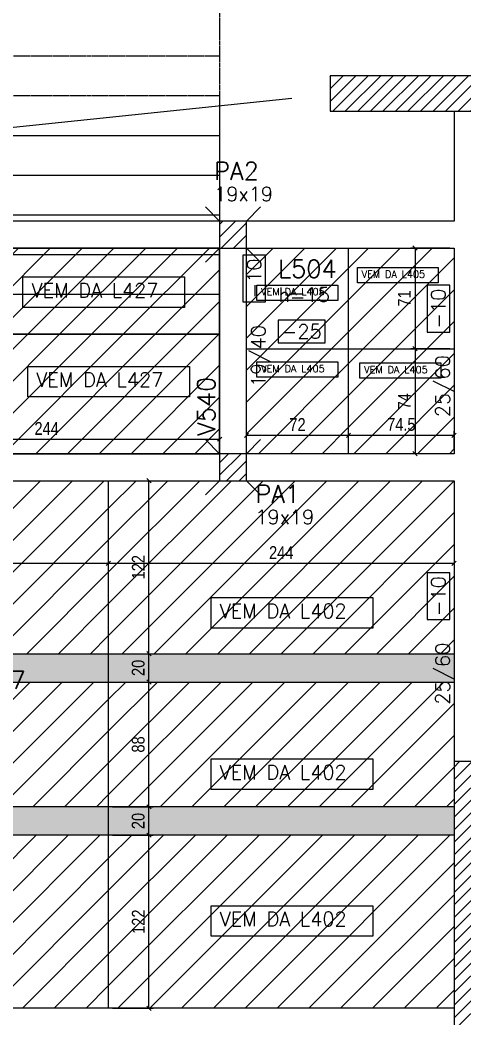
# Model space of a CAD drawing. Extents: x 1860 to 8661, y -614 to 3837.
# Drawn here: x 3285 to 3598, y 2561 to 3265 of the extents above; entities that cross this region are included whole.
import ezdxf
from ezdxf.enums import TextEntityAlignment as Align

# ---------------------------------------------------------------- set-up
doc = ezdxf.new("R2010")
doc.units = 0
doc.linetypes.add('DASHED', pattern=[0.75, 0.5, -0.25])
for name, color, linetype in [('COTA', 241, 'Continuous'), ('F-AUX', 2, 'Continuous'), ('F-ESCADAS', 2, 'Continuous'), ('F-LAJES-DIM', 2, 'Continuous'), ('F-LAJES-NOME', 4, 'Continuous'), ('F-PILARES-DIM', 172, 'Continuous'), ('F-PILARES-HACH', 174, 'Continuous'), ('F-PILARES-N', 170, 'Continuous'), ('F-PILARES-NASCE', 4, 'Continuous'), ('F-PILARES-NOME', 170, 'Continuous'), ('F-PILARES-S', 170, 'Continuous'), ('F-VIGAS', 3, 'Continuous'), ('F-VIGAS-DIM', 2, 'Continuous'), ('F-VIGAS-NOME', 4, 'Continuous'), ('Painéis', 200, 'Continuous')]:
    doc.layers.add(name, color=color, linetype=linetype)
doc.layers.add('Hachura', color=251, linetype='Continuous', lineweight=9)
doc.styles.add('COTA TECNICA-50', font='techl___.ttf', dxfattribs={"height": 9})
doc.styles.add('MCP', font='romans.shx')
doc.styles.add('ROMANS', font='romans.shx')
doc.dimstyles.new('COTA PAINEL-50', dxfattribs={"dimtxt": 9, "dimasz": 3, "dimexe": 3, "dimexo": 3, "dimgap": 3, "dimtad": 1, "dimdec": 1, "dimzin": 12, "dimdsep": 46, "dimtxsty": 'COTA TECNICA-50', "dimblk1": 'OBLIQUE', "dimblk2": 'OBLIQUE', "dimsah": 1, "dimcen": 0.9, "dimclrd": 4, "dimclre": 4, "dimclrt": 240, "dimadec": 1, "dimazin": 3, "dimtfac": 1, "dimtdec": 1, "dimtmove": 0, "dimatfit": 3, "dimfxl": 1, "dimtolj": 1, "dimtzin": 12, "dimarcsym": 0})
pattern_1 = [(45, (4153.2724, 6897.782), (-4.419417, 4.419417), [])]

# ---------------------------------------------------------------- blocks, each defined once
blk = doc.blocks.new('*U10')
at = {"layer": 'F-LAJES-DIM', "color": 1}
blk.add_lwpolyline([(0, 0), (33, 0), (33, 16), (0, 16)], close=True, dxfattribs=at)
at = {"layer": 'F-LAJES-DIM', "style": 'MCP'}
blk.add_attdef('DIM', text='', height=10, dxfattribs=at).set_placement((16.5, 8), align=Align.MIDDLE_CENTER)
blk = doc.blocks.new('*U8')
at = {"layer": 'F-VIGAS-DIM', "color": 1}
blk.add_lwpolyline([(0, 0), (33, 0), (33, 16), (0, 16)], close=True, dxfattribs=at)
at = {"layer": 'F-VIGAS-DIM', "style": 'MCP'}
blk.add_attdef('DIM', text='', height=10, dxfattribs=at).set_placement((16.5, 8), align=Align.MIDDLE_CENTER)
blk = doc.blocks.new('_Oblique')
at = {"color": 0, "linetype": 'ByBlock', "lineweight": -2}
blk.add_line((-0.5, -0.5), (0.5, 0.5), dxfattribs=at)
blk = doc.blocks.new('*D11')
at = {"layer": 'Defpoints', "color": 0, "transparency": 16777216}
for p in [(3347.27, 2690.28), (3375.98, 2690.28), (3347.27, 2568.28)]:
    blk.add_point(p, dxfattribs=at)
at = {"layer": 'Painéis', "color": 4, "lineweight": -2, "transparency": 16777216}
for p, q in [((3350.27, 2690.28), (3378.98, 2690.28)), ((3375.98, 2568.28), (3375.98, 2690.28)), ((3350.27, 2568.28), (3378.98, 2568.28))]:
    blk.add_line(p, q, dxfattribs=at)
at = {"layer": 'Painéis', "color": 4, "lineweight": -2, "transparency": 16777216, "xscale": 3, "yscale": 3, "zscale": 3}
for p, rotation in [((3375.98, 2690.28), 90), ((3375.98, 2568.28), 270)]:
    blk.add_blockref('_Oblique', p, dxfattribs=dict(at, rotation=rotation))
at = {"layer": 'Painéis', "color": 240, "transparency": 16777216, "insert": (3368.43, 2629.28), "char_height": 9, "attachment_point": 5, "rotation": 90, "style": 'COTA TECNICA-50'}
blk.add_mtext('\\A1;122', dxfattribs=at)
blk = doc.blocks.new('*D12')
at = {"layer": 'Defpoints', "color": 0, "transparency": 16777216}
for p in [(3347.27, 2710.28), (3375.98, 2710.28), (3347.27, 2690.28)]:
    blk.add_point(p, dxfattribs=at)
at = {"layer": 'Painéis', "color": 4, "lineweight": -2, "transparency": 16777216}
for p, q in [((3350.27, 2710.28), (3378.98, 2710.28)), ((3375.98, 2690.28), (3375.98, 2710.28)), ((3350.27, 2690.28), (3378.98, 2690.28))]:
    blk.add_line(p, q, dxfattribs=at)
at = {"layer": 'Painéis', "color": 4, "lineweight": -2, "transparency": 16777216, "xscale": 3, "yscale": 3, "zscale": 3}
for p, rotation in [((3375.98, 2710.28), 90), ((3375.98, 2690.28), 270)]:
    blk.add_blockref('_Oblique', p, dxfattribs=dict(at, rotation=rotation))
at = {"layer": 'Painéis', "color": 240, "transparency": 16777216, "insert": (3368.39, 2700.28), "char_height": 9, "attachment_point": 5, "rotation": 90, "style": 'COTA TECNICA-50'}
blk.add_mtext('\\A1;20', dxfattribs=at)
blk = doc.blocks.new('*D13')
at = {"layer": 'Defpoints', "color": 0, "transparency": 16777216}
for p in [(3347.27, 2798.28), (3375.98, 2798.28), (3347.27, 2710.28)]:
    blk.add_point(p, dxfattribs=at)
at = {"layer": 'Painéis', "color": 4, "lineweight": -2, "transparency": 16777216}
for p, q in [((3350.27, 2798.28), (3378.98, 2798.28)), ((3375.98, 2710.28), (3375.98, 2798.28)), ((3350.27, 2710.28), (3378.98, 2710.28))]:
    blk.add_line(p, q, dxfattribs=at)
at = {"layer": 'Painéis', "color": 4, "lineweight": -2, "transparency": 16777216, "xscale": 3, "yscale": 3, "zscale": 3}
for p, rotation in [((3375.98, 2798.28), 90), ((3375.98, 2710.28), 270)]:
    blk.add_blockref('_Oblique', p, dxfattribs=dict(at, rotation=rotation))
at = {"layer": 'Painéis', "color": 240, "transparency": 16777216, "insert": (3368.4, 2754.28), "char_height": 9, "attachment_point": 5, "rotation": 90, "style": 'COTA TECNICA-50'}
blk.add_mtext('\\A1;88', dxfattribs=at)
blk = doc.blocks.new('*D14')
at = {"layer": 'Defpoints', "color": 0, "transparency": 16777216}
for p in [(3347.27, 2818.28), (3375.98, 2818.28), (3347.27, 2798.28)]:
    blk.add_point(p, dxfattribs=at)
at = {"layer": 'Painéis', "color": 4, "lineweight": -2, "transparency": 16777216}
for p, q in [((3350.27, 2818.28), (3378.98, 2818.28)), ((3375.98, 2798.28), (3375.98, 2818.28)), ((3350.27, 2798.28), (3378.98, 2798.28))]:
    blk.add_line(p, q, dxfattribs=at)
at = {"layer": 'Painéis', "color": 4, "lineweight": -2, "transparency": 16777216, "xscale": 3, "yscale": 3, "zscale": 3}
for p, rotation in [((3375.98, 2818.28), 90), ((3375.98, 2798.28), 270)]:
    blk.add_blockref('_Oblique', p, dxfattribs=dict(at, rotation=rotation))
at = {"layer": 'Painéis', "color": 240, "transparency": 16777216, "insert": (3368.39, 2808.28), "char_height": 9, "attachment_point": 5, "rotation": 90, "style": 'COTA TECNICA-50'}
blk.add_mtext('\\A1;20', dxfattribs=at)
blk = doc.blocks.new('*D15')
at = {"layer": 'Defpoints', "color": 0, "transparency": 16777216}
for p in [(3347.27, 2940.28), (3375.98, 2940.28), (3347.27, 2818.28)]:
    blk.add_point(p, dxfattribs=at)
at = {"layer": 'Painéis', "color": 4, "lineweight": -2, "transparency": 16777216}
for p, q in [((3350.27, 2940.28), (3378.98, 2940.28)), ((3375.98, 2818.28), (3375.98, 2940.28)), ((3350.27, 2818.28), (3378.98, 2818.28))]:
    blk.add_line(p, q, dxfattribs=at)
at = {"layer": 'Painéis', "color": 4, "lineweight": -2, "transparency": 16777216, "xscale": 3, "yscale": 3, "zscale": 3}
for p, rotation in [((3375.98, 2940.28), 90), ((3375.98, 2818.28), 270)]:
    blk.add_blockref('_Oblique', p, dxfattribs=dict(at, rotation=rotation))
at = {"layer": 'Painéis', "color": 240, "transparency": 16777216, "insert": (3368.43, 2879.28), "char_height": 9, "attachment_point": 5, "rotation": 90, "style": 'COTA TECNICA-50'}
blk.add_mtext('\\A1;122', dxfattribs=at)
blk = doc.blocks.new('*D17')
at = {"layer": 'Defpoints', "color": 0, "transparency": 16777216}
for p in [(3103.27, 2920.08), (3347.27, 2920.08), (3347.27, 2882.02)]:
    blk.add_point(p, dxfattribs=at)
at = {"layer": 'Painéis', "color": 4, "lineweight": -2, "transparency": 16777216}
for p, q in [((3103.27, 2917.08), (3103.27, 2879.02)), ((3347.27, 2917.08), (3347.27, 2879.02)), ((3103.27, 2882.02), (3347.27, 2882.02))]:
    blk.add_line(p, q, dxfattribs=at)
at = {"layer": 'Painéis', "color": 4, "lineweight": -2, "transparency": 16777216, "xscale": 3, "yscale": 3, "zscale": 3, "rotation": 180}
blk.add_blockref('_Oblique', (3103.27, 2882.02), dxfattribs=at)
at = {"layer": 'Painéis', "color": 4, "lineweight": -2, "transparency": 16777216, "xscale": 3, "yscale": 3, "zscale": 3}
blk.add_blockref('_Oblique', (3347.27, 2882.02), dxfattribs=at)
at = {"layer": 'Painéis', "color": 240, "transparency": 16777216, "insert": (3225.27, 2889.59), "char_height": 9, "attachment_point": 5, "style": 'COTA TECNICA-50'}
blk.add_mtext('\\A1;244', dxfattribs=at)
blk = doc.blocks.new('*D18')
at = {"layer": 'Defpoints', "color": 0, "transparency": 16777216}
for p in [(3347.27, 2920.08), (3591.27, 2920.08), (3591.27, 2882.02)]:
    blk.add_point(p, dxfattribs=at)
at = {"layer": 'Painéis', "color": 4, "lineweight": -2, "transparency": 16777216}
for p, q in [((3347.27, 2917.08), (3347.27, 2879.02)), ((3591.27, 2917.08), (3591.27, 2879.02)), ((3347.27, 2882.02), (3591.27, 2882.02))]:
    blk.add_line(p, q, dxfattribs=at)
at = {"layer": 'Painéis', "color": 4, "lineweight": -2, "transparency": 16777216, "xscale": 3, "yscale": 3, "zscale": 3, "rotation": 180}
blk.add_blockref('_Oblique', (3347.27, 2882.02), dxfattribs=at)
at = {"layer": 'Painéis', "color": 4, "lineweight": -2, "transparency": 16777216, "xscale": 3, "yscale": 3, "zscale": 3}
blk.add_blockref('_Oblique', (3591.27, 2882.02), dxfattribs=at)
at = {"layer": 'Painéis', "color": 240, "transparency": 16777216, "insert": (3469.27, 2889.59), "char_height": 9, "attachment_point": 5, "style": 'COTA TECNICA-50'}
blk.add_mtext('\\A1;244', dxfattribs=at)
blk = doc.blocks.new('*D58')
at = {"layer": 'Defpoints', "color": 0, "transparency": 16777216}
for p in [(3516.77, 2972.3), (3444.77, 2959.28), (3516.77, 2959.28)]:
    blk.add_point(p, dxfattribs=at)
at = {"layer": 'Painéis', "color": 4, "lineweight": -2, "transparency": 16777216}
for p, q in [((3444.77, 2962.28), (3444.77, 2975.3)), ((3444.77, 2972.3), (3516.77, 2972.3)), ((3516.77, 2962.28), (3516.77, 2975.3))]:
    blk.add_line(p, q, dxfattribs=at)
at = {"layer": 'Painéis', "color": 4, "lineweight": -2, "transparency": 16777216, "xscale": 3, "yscale": 3, "zscale": 3, "rotation": 180}
blk.add_blockref('_Oblique', (3444.77, 2972.3), dxfattribs=at)
at = {"layer": 'Painéis', "color": 4, "lineweight": -2, "transparency": 16777216, "xscale": 3, "yscale": 3, "zscale": 3}
blk.add_blockref('_Oblique', (3516.77, 2972.3), dxfattribs=at)
at = {"layer": 'Painéis', "color": 240, "transparency": 16777216, "insert": (3480.77, 2979.87), "char_height": 9, "attachment_point": 5, "style": 'COTA TECNICA-50'}
blk.add_mtext('\\A1;72', dxfattribs=at)
blk = doc.blocks.new('*D59')
at = {"layer": 'Defpoints', "color": 0, "transparency": 16777216}
for p in [(3591.27, 2972.3), (3516.77, 2959.28), (3591.27, 2959.28)]:
    blk.add_point(p, dxfattribs=at)
at = {"layer": 'Painéis', "color": 4, "lineweight": -2, "transparency": 16777216}
for p, q in [((3516.77, 2962.28), (3516.77, 2975.3)), ((3516.77, 2972.3), (3591.27, 2972.3)), ((3591.27, 2962.28), (3591.27, 2975.3))]:
    blk.add_line(p, q, dxfattribs=at)
at = {"layer": 'Painéis', "color": 4, "lineweight": -2, "transparency": 16777216, "xscale": 3, "yscale": 3, "zscale": 3, "rotation": 180}
blk.add_blockref('_Oblique', (3516.77, 2972.3), dxfattribs=at)
at = {"layer": 'Painéis', "color": 4, "lineweight": -2, "transparency": 16777216, "xscale": 3, "yscale": 3, "zscale": 3}
blk.add_blockref('_Oblique', (3591.27, 2972.3), dxfattribs=at)
at = {"layer": 'Painéis', "color": 240, "transparency": 16777216, "insert": (3554.02, 2979.9), "char_height": 9, "attachment_point": 5, "style": 'COTA TECNICA-50'}
blk.add_mtext('\\A1;74.5', dxfattribs=at)
blk = doc.blocks.new('*D60')
at = {"layer": 'Defpoints', "color": 0, "transparency": 16777216}
for p in [(3591.27, 3104.28), (3563.75, 3033.28), (3591.27, 3033.28)]:
    blk.add_point(p, dxfattribs=at)
at = {"layer": 'Painéis', "color": 4, "lineweight": -2, "transparency": 16777216}
for p, q in [((3588.27, 3104.28), (3560.75, 3104.28)), ((3563.75, 3104.28), (3563.75, 3033.28)), ((3588.27, 3033.28), (3560.75, 3033.28))]:
    blk.add_line(p, q, dxfattribs=at)
at = {"layer": 'Painéis', "color": 4, "lineweight": -2, "transparency": 16777216, "xscale": 3, "yscale": 3, "zscale": 3}
for p, rotation in [((3563.75, 3104.28), 90), ((3563.75, 3033.28), 270)]:
    blk.add_blockref('_Oblique', p, dxfattribs=dict(at, rotation=rotation))
at = {"layer": 'Painéis', "color": 240, "transparency": 16777216, "insert": (3556.18, 3068.78), "char_height": 9, "attachment_point": 5, "rotation": 90, "style": 'COTA TECNICA-50'}
blk.add_mtext('\\A1;71', dxfattribs=at)
blk = doc.blocks.new('*D61')
at = {"layer": 'Defpoints', "color": 0, "transparency": 16777216}
for p in [(3591.27, 3033.28), (3563.75, 2959.28), (3591.27, 2959.28)]:
    blk.add_point(p, dxfattribs=at)
at = {"layer": 'Painéis', "color": 4, "lineweight": -2, "transparency": 16777216}
for p, q in [((3588.27, 3033.28), (3560.75, 3033.28)), ((3563.75, 3033.28), (3563.75, 2959.28)), ((3588.27, 2959.28), (3560.75, 2959.28))]:
    blk.add_line(p, q, dxfattribs=at)
at = {"layer": 'Painéis', "color": 4, "lineweight": -2, "transparency": 16777216, "xscale": 3, "yscale": 3, "zscale": 3}
for p, rotation in [((3563.75, 3033.28), 90), ((3563.75, 2959.28), 270)]:
    blk.add_blockref('_Oblique', p, dxfattribs=dict(at, rotation=rotation))
at = {"layer": 'Painéis', "color": 240, "transparency": 16777216, "insert": (3556.18, 2996.28), "char_height": 9, "attachment_point": 5, "rotation": 90, "style": 'COTA TECNICA-50'}
blk.add_mtext('\\A1;74', dxfattribs=at)
blk = doc.blocks.new('*D67')
at = {"layer": 'Defpoints', "color": 0, "transparency": 16777216}
for p in [(3425.77, 2969.53), (3181.77, 2959.28), (3425.77, 2959.28)]:
    blk.add_point(p, dxfattribs=at)
at = {"layer": 'Painéis', "color": 4, "lineweight": -2, "transparency": 16777216}
for p, q in [((3181.77, 2962.28), (3181.77, 2972.53)), ((3425.77, 2962.28), (3425.77, 2972.53)), ((3181.77, 2969.53), (3425.77, 2969.53))]:
    blk.add_line(p, q, dxfattribs=at)
at = {"layer": 'Painéis', "color": 4, "lineweight": -2, "transparency": 16777216, "xscale": 3, "yscale": 3, "zscale": 3, "rotation": 180}
blk.add_blockref('_Oblique', (3181.77, 2969.53), dxfattribs=at)
at = {"layer": 'Painéis', "color": 4, "lineweight": -2, "transparency": 16777216, "xscale": 3, "yscale": 3, "zscale": 3}
blk.add_blockref('_Oblique', (3425.77, 2969.53), dxfattribs=at)
at = {"layer": 'Painéis', "color": 240, "transparency": 16777216, "insert": (3303.77, 2977.09), "char_height": 9, "attachment_point": 5, "style": 'COTA TECNICA-50'}
blk.add_mtext('\\A1;244', dxfattribs=at)

msp = doc.modelspace()

# ---------------------------------------------------------------- hatches: boundary and pattern name
at = {"layer": 'F-PILARES-HACH', "linetype": 'Continuous'}
h = msp.add_hatch(dxfattribs=at)
h.set_pattern_fill('ANSI31', color=256, scale=50, style=0)
h.set_pattern_definition(pattern_1)
h.paths.add_polyline_path([(3503.77, 3200.78), (3703.77, 3200.78), (3703.77, 3225.78), (3503.77, 3225.78)], flags=16)
h = msp.add_hatch(dxfattribs=at)
h.set_pattern_fill('ANSI31', color=256, scale=50, style=0)
h.set_pattern_definition(pattern_1)
h.paths.add_polyline_path([(3425.77, 3104.28), (3444.77, 3104.28), (3444.77, 3123.28), (3425.77, 3123.28)], flags=16)
h = msp.add_hatch(dxfattribs=at)
h.set_pattern_fill('ANSI31', color=256, scale=50, style=0)
h.set_pattern_definition(pattern_1)
h.paths.add_polyline_path([(3425.77, 2940.28), (3444.77, 2940.28), (3444.77, 2959.28), (3425.77, 2959.28)], flags=16)
h = msp.add_hatch(dxfattribs=at)
h.set_pattern_fill('ANSI31', color=256, scale=50, style=0)
h.set_pattern_definition(pattern_1)
h.paths.add_polyline_path([(3591.27, 2543.28), (3616.27, 2543.28), (3616.27, 2742.28), (3591.27, 2742.28)], flags=16)
at = {"layer": 'Hachura'}
h = msp.add_hatch(dxfattribs=at)
h.set_pattern_fill('ANSI31', color=256, scale=5)
h.paths.add_polyline_path([(3425.77, 3104.28), (3186.65, 3104.28), (3186.65, 3089.78), (3181.77, 3089.78), (3181.77, 3043.28), (3425.77, 3043.28)])
h = msp.add_hatch(dxfattribs=at)
h.set_pattern_fill('ANSI31', color=256, scale=5)
h.paths.add_polyline_path([(3516.77, 3033.28), (3516.77, 3104.28), (3444.77, 3104.28), (3444.77, 3033.28)])
h = msp.add_hatch(dxfattribs=at)
h.set_pattern_fill('ANSI31', color=256, scale=5)
h.paths.add_polyline_path([(3591.27, 3033.28), (3591.27, 3104.28), (3516.77, 3104.28), (3516.77, 3033.28)])
h = msp.add_hatch(dxfattribs=at)
h.set_pattern_fill('ANSI31', color=256, scale=5)
h.paths.add_polyline_path([(3181.77, 3043.28), (3181.77, 2959.28), (3425.77, 2959.28), (3425.77, 3043.28)])
h = msp.add_hatch(dxfattribs=at)
h.set_pattern_fill('ANSI31', color=256, scale=5)
h.paths.add_polyline_path([(3516.77, 3033.28), (3444.77, 3033.28), (3444.77, 2959.28), (3516.77, 2959.28)])
h = msp.add_hatch(dxfattribs=at)
h.set_pattern_fill('ANSI31', color=256, scale=5)
h.paths.add_polyline_path([(3516.77, 2959.28), (3591.27, 2959.28), (3591.27, 3033.28), (3516.77, 3033.28)])
h = msp.add_hatch(dxfattribs=at)
h.set_pattern_fill('ANSI31', color=256, scale=5)
h.paths.add_polyline_path([(3347.27, 2818.28), (3347.27, 2940.28), (3256.63, 2940.28), (3256.63, 2927.78), (3223.63, 2927.78), (3223.63, 2940.28), (3103.27, 2940.28), (3103.27, 2818.28)])
h = msp.add_hatch(dxfattribs=at)
h.set_pattern_fill('ANSI31', color=256, scale=5)
h.paths.add_polyline_path([(3591.27, 2818.28), (3591.27, 2940.28), (3347.27, 2940.28), (3347.27, 2818.28)])
at = {"layer": 'Hachura', "linetype": 'ByBlock'}
h = msp.add_hatch(color=256, dxfattribs=at)
h.dxf.hatch_style = 1
h.paths.add_polyline_path([(3347.27, 2798.28), (3347.27, 2818.28), (3103.27, 2818.28), (3103.27, 2798.28)])
h = msp.add_hatch(color=256, dxfattribs=at)
h.dxf.hatch_style = 1
h.paths.add_polyline_path([(3591.27, 2798.28), (3591.27, 2818.28), (3347.27, 2818.28), (3347.27, 2798.28)])
at = {"layer": 'Hachura'}
h = msp.add_hatch(dxfattribs=at)
h.set_pattern_fill('ANSI31', color=256, scale=5)
h.paths.add_polyline_path([(3347.27, 2710.28), (3347.27, 2798.28), (3103.27, 2798.28), (3103.27, 2710.28)])
h = msp.add_hatch(dxfattribs=at)
h.set_pattern_fill('ANSI31', color=256, scale=5)
h.paths.add_polyline_path([(3591.27, 2710.28), (3591.27, 2798.28), (3347.27, 2798.28), (3347.27, 2710.28)])
at = {"layer": 'Hachura', "linetype": 'ByBlock'}
h = msp.add_hatch(color=256, dxfattribs=at)
h.dxf.hatch_style = 1
h.paths.add_polyline_path([(3347.27, 2690.28), (3347.27, 2710.28), (3103.27, 2710.28), (3103.27, 2690.28)])
h = msp.add_hatch(color=256, dxfattribs=at)
h.dxf.hatch_style = 1
h.paths.add_polyline_path([(3347.27, 2710.28), (3347.27, 2690.28), (3591.27, 2690.28), (3591.27, 2710.28)])
at = {"layer": 'Hachura'}
h = msp.add_hatch(dxfattribs=at)
h.set_pattern_fill('ANSI31', color=256, scale=5)
h.paths.add_polyline_path([(3347.27, 2690.28), (3103.27, 2690.28), (3103.27, 2568.28), (3347.27, 2568.28)])
h = msp.add_hatch(dxfattribs=at)
h.set_pattern_fill('ANSI31', color=256, scale=5)
h.paths.add_polyline_path([(3347.27, 2690.28), (3347.27, 2568.28), (3591.27, 2568.28), (3591.27, 2690.28)])

# ---------------------------------------------------------------- linework, layer by layer
at = {"layer": 'COTA'}
for points in [[(3523, 3090.61), (3580.07, 3090.61), (3580.07, 3079.84), (3523, 3079.84)], [(3287.01, 3083.94), (3401.14, 3083.94), (3401.14, 3062.39), (3287.01, 3062.39)], [(3452.08, 3078.21), (3509.15, 3078.21), (3509.15, 3067.44), (3452.08, 3067.44)], [(3290.4, 3020.87), (3404.53, 3020.87), (3404.53, 2999.32), (3290.4, 2999.32)], [(3452.08, 3024), (3509.15, 3024), (3509.15, 3013.22), (3452.08, 3013.22)], [(3524.76, 3023.27), (3581.82, 3023.27), (3581.82, 3012.5), (3524.76, 3012.5)], [(3419.79, 2857.79), (3533.92, 2857.79), (3533.92, 2836.24), (3419.79, 2836.24)], [(3419.79, 2744.06), (3533.92, 2744.06), (3533.92, 2722.51), (3419.79, 2722.51)], [(3419.79, 2640.56), (3533.92, 2640.56), (3533.92, 2619.02), (3419.79, 2619.02)]]:
    msp.add_lwpolyline(points, close=True, dxfattribs=at)
at = {"layer": 'F-AUX'}
for p, q in [((3425.77, 3211.78), (3425.77, 3123.28)), ((3230.02, 3183.78), (3425.77, 3183.78)), ((3034.27, 3155.78), (3425.77, 3155.78)), ((3034.27, 3127.78), (3425.77, 3127.78)), ((3034.27, 3099.78), (3425.77, 3099.78)), ((3034.27, 3071.78), (3425.77, 3071.78)), ((3034.27, 3043.78), (3425.77, 3043.78))]:
    msp.add_line(p, q, dxfattribs=at)
at = {"layer": 'F-AUX', "color": 1}
msp.add_lwpolyline([(2986.95, 3165.89), (3225.05, 3183.75), (3228.59, 3197.94), (3231.45, 3170.61), (3235, 3184.79), (3476.74, 3210.1)], dxfattribs=at)
at = {"layer": 'F-ESCADAS', "color": 1, "linetype": 'DASHED'}
for p, q in [((3425.77, 3295.78), (3425.77, 3211.78)), ((3034.27, 3239.78), (3425.77, 3239.78)), ((3034.27, 3211.78), (3425.77, 3211.78))]:
    msp.add_line(p, q, dxfattribs=at)
at = {"layer": 'F-PILARES-N', "linetype": 'Continuous'}
for points in [[(3425.77, 3104.28), (3444.77, 3104.28), (3444.77, 3123.28), (3425.77, 3123.28), (3425.77, 3104.28)], [(3425.77, 2940.28), (3444.77, 2940.28), (3444.77, 2959.28), (3425.77, 2959.28), (3425.77, 2940.28)]]:
    msp.add_lwpolyline(points, dxfattribs=at)
at = {"layer": 'F-PILARES-NASCE', "linetype": 'Continuous'}
for p, q in [((3425.77, 3123.28), (3415.77, 3133.28)), ((3444.77, 3123.28), (3454.77, 3133.28)), ((3425.77, 3104.28), (3415.77, 3094.28)), ((3444.77, 3104.28), (3454.77, 3094.28)), ((3425.77, 2959.28), (3415.77, 2969.28)), ((3444.77, 2959.28), (3454.77, 2969.28)), ((3425.77, 2940.28), (3415.77, 2930.28)), ((3444.77, 2940.28), (3454.77, 2930.28))]:
    msp.add_line(p, q, dxfattribs=at)
at = {"layer": 'F-PILARES-S', "linetype": 'Continuous'}
for points in [[(3503.77, 3200.78), (3703.77, 3200.78), (3703.77, 3225.78), (3503.77, 3225.78), (3503.77, 3200.78)], [(3591.27, 2543.28), (3616.27, 2543.28), (3616.27, 2742.28), (3591.27, 2742.28), (3591.27, 2543.28)]]:
    msp.add_lwpolyline(points, dxfattribs=at)
at = {"layer": 'F-VIGAS'}
for points in [[(3591.27, 3200.78), (3591.27, 3123.28)], [(3425.77, 3123.28), (3024.77, 3123.28)], [(3591.27, 3123.28), (3444.77, 3123.28)], [(3034.27, 3104.28), (3425.77, 3104.28)], [(3425.77, 3104.28), (3425.77, 2959.28)], [(3444.77, 2959.28), (3444.77, 3104.28)], [(3444.77, 3104.28), (3591.27, 3104.28)], [(3591.27, 3104.28), (3591.27, 2959.28)], [(3425.77, 2959.28), (3034.27, 2959.28)], [(3591.27, 2959.28), (3444.77, 2959.28)], [(3024.77, 2940.28), (3425.77, 2940.28)], [(3444.77, 2940.28), (3591.27, 2940.28)], [(3591.27, 2940.28), (3591.27, 2742.28)], [(3591.27, 2568.28), (2939.27, 2568.28)]]:
    msp.add_lwpolyline(points, dxfattribs=at)
at = {"layer": 'Painéis'}
for p, q in [((3425.77, 3104.28), (3034.27, 3104.28)), ((3425.77, 2959.28), (3425.77, 3104.28)), ((3444.77, 2959.28), (3444.77, 3104.28)), ((3444.77, 3104.28), (3591.27, 3104.28)), ((3516.77, 2959.28), (3516.77, 3104.28)), ((3591.27, 3104.28), (3591.27, 2959.28)), ((3425.77, 3043.28), (3034.27, 3043.28)), ((3444.77, 3033.28), (3591.27, 3033.28)), ((3034.27, 2959.28), (3425.77, 2959.28)), ((3591.27, 2959.28), (3444.77, 2959.28)), ((2933.27, 2940.28), (3591.27, 2940.28)), ((3347.27, 2940.28), (3347.27, 2568.28)), ((3591.27, 2940.28), (3591.27, 2568.28)), ((2933.27, 2818.28), (3591.27, 2818.28)), ((2939.27, 2798.28), (3591.27, 2798.28)), ((3591.27, 2710.28), (2939.27, 2710.28)), ((3591.27, 2690.28), (2939.27, 2690.28)), ((3591.27, 2568.28), (2939.27, 2568.28))]:
    msp.add_line(p, q, dxfattribs=at)

# ---------------------------------------------------------------- block references
at = {"layer": 'F-LAJES-DIM', "linetype": 'Continuous'}
msp.add_blockref('*U10', (3467.19, 3037.53), dxfattribs=at).add_auto_attribs({'DIM': '-25'})
at = {"layer": 'F-VIGAS-DIM', "linetype": 'Continuous', "rotation": 90}
for p in [(3458.15, 3066.28), (3588.15, 3045.05), (3588.15, 2842.29)]:
    msp.add_blockref('*U8', p, dxfattribs=at).add_auto_attribs({'DIM': '-10'})

# ---------------------------------------------------------------- texts
at = {"layer": 'COTA', "style": 'ROMANS'}
for s, height, p in [('VEM DA L405', 5, (3526.03, 3083.41)), ('VEM DA L427', 10, (3293.07, 3069.54)), ('VEM DA L405', 5, (3455.12, 3071.01)), ('VEM DA L405', 5, (3455.12, 3016.8)), ('VEM DA L405', 5, (3527.79, 3016.07)), ('VEM DA L427', 10, (3296.47, 3006.47)), ('VEM DA L402', 10, (3425.86, 2843.39)), ('VEM DA L402', 10, (3425.86, 2729.66)), ('VEM DA L402', 10, (3425.86, 2626.16))]:
    msp.add_text(s, height=height, dxfattribs=at).set_placement(p)
at = {"layer": 'F-LAJES-DIM', "linetype": 'Continuous', "style": 'MCP'}
msp.add_text('h=15', height=10, dxfattribs=at).set_placement((3467.19, 3066.43))
at = {"layer": 'F-LAJES-NOME', "linetype": 'Continuous', "style": 'MCP'}
for s, p in [('L504', (3467.19, 3083.43)), ('L507', (3247.72, 2793.53))]:
    msp.add_text(s, height=12.5, dxfattribs=at).set_placement(p)
at = {"layer": 'F-PILARES-DIM', "linetype": 'Continuous', "style": 'MCP'}
for p in [(3421.91, 3137.42), (3451.02, 2909.66)]:
    msp.add_text('19x19', height=10, dxfattribs=at).set_placement(p)
at = {"layer": 'F-PILARES-NOME', "linetype": 'Continuous', "style": 'MCP'}
for s, p in [('PA2', (3421.91, 3152.42)), ('PA1', (3451.02, 2924.66))]:
    msp.add_text(s, height=12.5, dxfattribs=at).set_placement(p)
at = {"layer": 'F-VIGAS-DIM', "linetype": 'Continuous', "style": 'MCP'}
for s, p in [('19/40', (3458.15, 3006.28)), ('25/60', (3588.15, 2985.05)), ('25/60', (3588.15, 2782.29))]:
    msp.add_text(s, height=10, rotation=90, dxfattribs=at).set_placement(p)
at = {"layer": 'F-VIGAS-NOME', "linetype": 'Continuous', "style": 'MCP'}
msp.add_text('V540', height=12.5, rotation=90, dxfattribs=at).set_placement((3422.65, 2971.78))

# ---------------------------------------------------------------- dimensions: what is measured, and where the dimension line sits
at = {"layer": 'Painéis'}
for base, p1, p2, picture, middle in [((3563.75, 3033.28), (3591.27, 3104.28), (3591.27, 3033.28), '*D60', (3556.18, 3068.78)), ((3375.98, 2690.28), (3347.27, 2568.28), (3347.27, 2690.28), '*D11', (3368.43, 2629.28))]:
    dim = msp.add_linear_dim(base=base, p1=p1, p2=p2, angle=90, dimstyle='COTA PAINEL-50', dxfattribs=at)
    dim.commit()
    dim.dimension.update_dxf_attribs({"geometry": picture, "text_midpoint": middle})
for base, p1, p2, picture, middle in [((3563.75, 2959.28), (3591.27, 3033.28), (3591.27, 2959.28), '*D61', (3556.18, 2996.28)), ((3375.98, 2940.28), (3347.27, 2818.28), (3347.27, 2940.28), '*D15', (3368.43, 2879.28)), ((3375.98, 2818.28), (3347.27, 2798.28), (3347.27, 2818.28), '*D14', (3368.39, 2808.28)), ((3375.98, 2798.28), (3347.27, 2710.28), (3347.27, 2798.28), '*D13', (3368.4, 2754.28)), ((3375.98, 2710.28), (3347.27, 2690.28), (3347.27, 2710.28), '*D12', (3368.39, 2700.28))]:
    dim = msp.add_linear_dim(base=base, p1=p1, p2=p2, angle=90, dimstyle='COTA PAINEL-50', override={"dimtmove": 1}, dxfattribs=at)
    dim.commit()
    dim.dimension.update_dxf_attribs({"geometry": picture, "text_midpoint": middle})
dim = msp.add_linear_dim(base=(3516.77, 2972.3), p1=(3444.77, 2959.28), p2=(3516.77, 2959.28), dimstyle='COTA PAINEL-50', dxfattribs=at)
dim.commit()
dim.dimension.update_dxf_attribs({"geometry": '*D58', "text_midpoint": (3480.77, 2979.87)})
for base, p1, p2, picture, middle in [((3591.27, 2972.3), (3516.77, 2959.28), (3591.27, 2959.28), '*D59', (3554.02, 2979.9)), ((3425.77, 2969.53), (3181.77, 2959.28), (3425.77, 2959.28), '*D67', (3303.77, 2977.09)), ((3347.27, 2882.02), (3103.27, 2920.08), (3347.27, 2920.08), '*D17', (3225.27, 2889.59)), ((3591.27, 2882.02), (3347.27, 2920.08), (3591.27, 2920.08), '*D18', (3469.27, 2889.59))]:
    dim = msp.add_linear_dim(base=base, p1=p1, p2=p2, dimstyle='COTA PAINEL-50', override={"dimtmove": 1}, dxfattribs=at)
    dim.commit()
    dim.dimension.update_dxf_attribs({"geometry": picture, "text_midpoint": middle})

doc.saveas('drawing.dxf')
